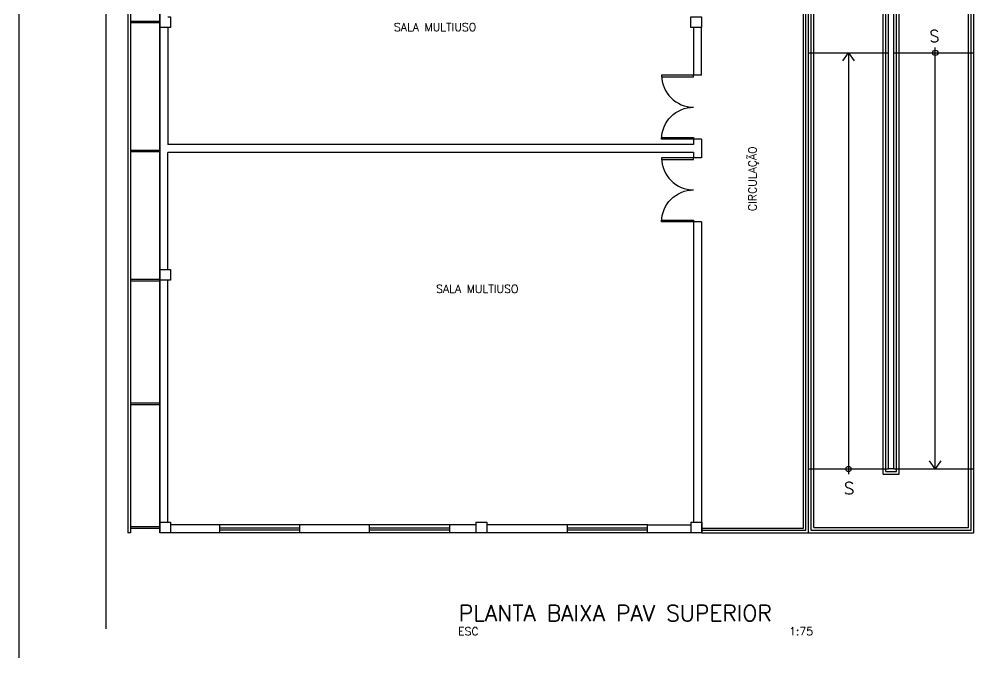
# Model space of a CAD drawing. Header units: millimetres. Extents: x 732 to 1037, y 127 to 299.
# Drawn here: x 843.82 to 861.71, y 264.55 to 276.52 of the extents above; entities that cross this region are included whole.
import ezdxf
from ezdxf.enums import TextEntityAlignment as Align

# ---------------------------------------------------------------- set-up
doc = ezdxf.new("R2010")
doc.units = ezdxf.units.MM
for name, color, linetype in [('I-ARQ', 8, 'Continuous'), ('I-NORMO_ARQ', 8, 'Continuous'), ('TEXTO', 2, 'Continuous')]:
    doc.layers.add(name, color=color, linetype=linetype)
doc.styles.add('50-250', font='SIMPLEX.shx', dxfattribs={"height": 0.3})
doc.styles.add('COTA100', font='ROMANS.SHX')
doc.styles.add('ROMANS', font='romans.shx')
doc.dimstyles.new('50-250', dxfattribs={"dimscale": 2.5, "dimtxt": 0.3, "dimasz": 0.06, "dimexe": 0.2, "dimexo": 0.1, "dimgap": 0.1, "dimtad": 1, "dimzin": 5, "dimdsep": 46, "dimtxsty": '50-250', "dimblk": 'DOT', "dimcen": 0.06, "dimclrd": 1, "dimclre": 1, "dimclrt": 2, "dimadec": 0, "dimazin": 0, "dimtfac": 1, "dimtmove": 2, "dimatfit": 3, "dimldrblk": 'DOT', "dimfxl": 1, "dimtolj": 1, "dimtzin": 4, "dimarcsym": 0})

# ---------------------------------------------------------------- blocks, each defined once
blk = doc.blocks.new('ps60')
blk.add_lwpolyline([(-0.03, 0.6), (-0.03, 0), (0, 0), (0, 0.6)], close=True)
at = {"color": 0}
blk.add_arc((0, 0), 0.6, 90, 180, dxfattribs=at)
blk = doc.blocks.new('_Dot')
at = {"color": 0, "linetype": 'ByBlock', "lineweight": -2}
blk.add_line((-0.5, 0), (-1, 0), dxfattribs=at)
at = {"color": 0, "linetype": 'ByBlock', "const_width": 0.5}
blk.add_lwpolyline([(-0.25, 0, 1), (0.25, 0, 1)], format="xyb", close=True, dxfattribs=at)

msp = doc.modelspace()

# ---------------------------------------------------------------- linework, layer by layer
at = {"layer": 'I-ARQ'}
for p, q in [((843.818, 264.546), (843.818, 288.346)), ((845.441, 287.834), (845.441, 265.094)), ((845.858, 286.039), (845.858, 266.889)), ((845.908, 286.039), (845.908, 266.889)), ((846.458, 266.889), (846.458, 286.039)), ((846.458, 286.039), (846.458, 266.889)), ((860.008, 267.989), (860.008, 285.939)), ((860.058, 268.039), (860.058, 285.989)), ((860.108, 268.089), (860.108, 286.039)), ((860.258, 268.039), (860.258, 285.189)), ((860.308, 267.989), (860.308, 285.189)), ((861.608, 266.989), (861.608, 285.189)), ((861.658, 266.939), (861.658, 285.189)), ((858.518, 266.979), (858.518, 284.979)), ((858.558, 266.939), (858.558, 284.939)), ((858.608, 266.889), (858.608, 284.889)), ((858.658, 268.089), (858.658, 284.939)), ((858.708, 268.089), (858.708, 284.979)), ((860.208, 268.089), (860.208, 284.889)), ((861.708, 268.089), (861.708, 284.889)), ((846.458, 276.479), (845.908, 276.479)), ((846.458, 276.449), (845.908, 276.449)), ((846.608, 276.364), (846.608, 274.17)), ((856.457, 276.364), (856.457, 275.47)), ((856.607, 275.47), (856.607, 276.364)), ((858.608, 275.889), (860.108, 275.889)), ((860.208, 275.889), (861.708, 275.889)), ((856.607, 275.47), (856.457, 275.47)), ((856.457, 274.27), (856.457, 274.17)), ((856.607, 274.27), (856.457, 274.27)), ((856.607, 274.27), (856.607, 273.92)), ((856.457, 274.17), (846.608, 274.17)), ((846.458, 274.06), (845.908, 274.06)), ((846.458, 274.03), (845.908, 274.03)), ((856.457, 274.02), (846.608, 274.02)), ((846.608, 271.826), (846.608, 274.02)), ((856.457, 274.02), (856.457, 273.92)), ((856.607, 273.92), (856.457, 273.92)), ((856.457, 272.72), (856.457, 267.089)), ((856.607, 272.72), (856.457, 272.72)), ((856.607, 272.72), (856.607, 266.889)), ((846.458, 271.641), (845.908, 271.641)), ((846.458, 271.611), (845.908, 271.611)), ((846.608, 267.089), (846.608, 271.626)), ((846.458, 269.323), (845.908, 269.323)), ((846.458, 269.293), (845.908, 269.293)), ((858.608, 268.089), (860.108, 268.089)), ((858.658, 266.939), (858.658, 268.089)), ((858.708, 266.989), (858.708, 268.089)), ((860.058, 268.039), (860.258, 268.039)), ((860.208, 268.089), (860.108, 268.089)), ((860.208, 268.089), (861.708, 268.089)), ((861.708, 266.889), (861.708, 268.089)), ((860.008, 267.989), (860.308, 267.989)), ((846.458, 267.004), (845.908, 267.004)), ((846.458, 266.974), (845.908, 266.974)), ((847.58, 267.039), (846.658, 267.039)), ((849.08, 267.039), (847.58, 267.039)), ((847.58, 266.889), (847.58, 267.039)), ((849.08, 266.979), (847.58, 266.979)), ((847.58, 266.949), (849.08, 266.949)), ((849.08, 266.889), (849.08, 267.039)), ((850.38, 267.039), (849.08, 267.039)), ((850.38, 267.039), (850.38, 266.889)), ((851.88, 267.039), (850.38, 267.039)), ((851.88, 266.979), (850.38, 266.979)), ((850.38, 266.949), (851.88, 266.949)), ((852.383, 267.039), (851.88, 267.039)), ((851.88, 267.039), (851.88, 266.889)), ((854.095, 267.039), (852.583, 267.039)), ((855.595, 267.039), (854.095, 267.039)), ((854.095, 266.889), (854.095, 267.039)), ((855.595, 266.979), (854.095, 266.979)), ((854.095, 266.949), (855.595, 266.949)), ((855.595, 267.039), (856.408, 267.039)), ((855.595, 266.889), (855.595, 267.039)), ((856.607, 266.979), (858.518, 266.979)), ((856.607, 266.939), (858.558, 266.939)), ((858.658, 266.939), (861.658, 266.939)), ((858.708, 266.989), (861.608, 266.989)), ((845.908, 266.889), (845.858, 266.889)), ((845.908, 266.889), (845.858, 266.889)), ((847.58, 266.889), (846.458, 266.889)), ((849.08, 266.889), (847.58, 266.889)), ((850.38, 266.889), (849.08, 266.889)), ((851.88, 266.889), (850.38, 266.889)), ((854.095, 266.889), (851.88, 266.889)), ((855.595, 266.889), (854.095, 266.889)), ((856.607, 266.889), (855.595, 266.889)), ((856.607, 266.889), (858.608, 266.889)), ((858.608, 266.889), (861.708, 266.889))]:
    msp.add_line(p, q, dxfattribs=at)
msp.add_lwpolyline([(846.608, 276.564), (846.658, 276.564), (846.658, 276.364), (846.458, 276.364), (846.458, 276.564)], dxfattribs=at)
for points in [[(856.407, 276.564), (856.607, 276.564), (856.607, 276.364), (856.407, 276.364)], [(846.458, 271.826), (846.658, 271.826), (846.658, 271.626), (846.458, 271.626)], [(846.458, 267.089), (846.658, 267.089), (846.658, 266.889), (846.458, 266.889)], [(852.383, 267.089), (852.583, 267.089), (852.583, 266.889), (852.383, 266.889)], [(852.383, 267.089), (852.583, 267.089), (852.583, 266.889), (852.383, 266.889)], [(852.383, 267.089), (852.583, 267.089), (852.583, 266.889), (852.383, 266.889)], [(856.408, 267.089), (856.608, 267.089), (856.608, 266.889), (856.408, 266.889)], [(856.408, 267.089), (856.608, 267.089), (856.608, 266.889), (856.408, 266.889)], [(856.408, 267.089), (856.608, 267.089), (856.608, 266.889), (856.408, 266.889)]]:
    msp.add_lwpolyline(points, close=True, dxfattribs=at)
for centre in [(860.983, 275.889), (859.358, 268.089)]:
    msp.add_circle(centre, 0.05, dxfattribs=at)

# ---------------------------------------------------------------- block references
at = {"layer": 'I-ARQ', "rotation": 90}
for p in [(856.457, 275.47), (856.457, 273.92)]:
    msp.add_blockref('ps60', p, dxfattribs=at)
at = {"layer": 'I-ARQ', "xscale": -1, "rotation": 90}
for p in [(856.457, 274.27), (856.457, 272.72)]:
    msp.add_blockref('ps60', p, dxfattribs=at)

# ---------------------------------------------------------------- texts
at = {"layer": 'I-ARQ', "char_height": 0.225, "attachment_point": 5, "style": '50-250'}
for insert in [(860.966, 276.202), (859.369, 267.726)]:
    msp.add_mtext('S', dxfattribs=dict(at, insert=insert))
at = {"layer": 'I-NORMO_ARQ', "color": 9, "style": 'COTA100'}
for p in [(851.613, 276.372), (852.403, 271.464)]:
    msp.add_text('SALA MULTIUSO', height=0.15, dxfattribs=at).set_placement(p, align=Align.MIDDLE_CENTER)
msp.add_text('CIRCULAÇÃO', height=0.15, rotation=90, dxfattribs=at).set_placement((857.559, 273.529), align=Align.MIDDLE_CENTER)
at = {"layer": 'TEXTO', "style": 'ROMANS'}
for s, height, p in [('PLANTA BAIXA PAV SUPERIOR', 0.3, (852.058, 265.235)), ('ESC', 0.15, (852.043, 264.97)), ('1:75', 0.15, (858.245, 264.97))]:
    msp.add_text(s, height=height, dxfattribs=at).set_placement(p)

# ---------------------------------------------------------------- leaders
at = {"layer": 'I-ARQ'}
for points in [[(859.358, 275.889), (859.358, 267.989)], [(860.983, 268.089), (860.983, 275.989)]]:
    msp.add_leader(points, dimstyle='50-250', override={"dimtad": 0, "dimclrd": 8, "dimldrblk": 'Open90', "dimfxl": 0.01}, dxfattribs=at)

doc.saveas('drawing.dxf')
